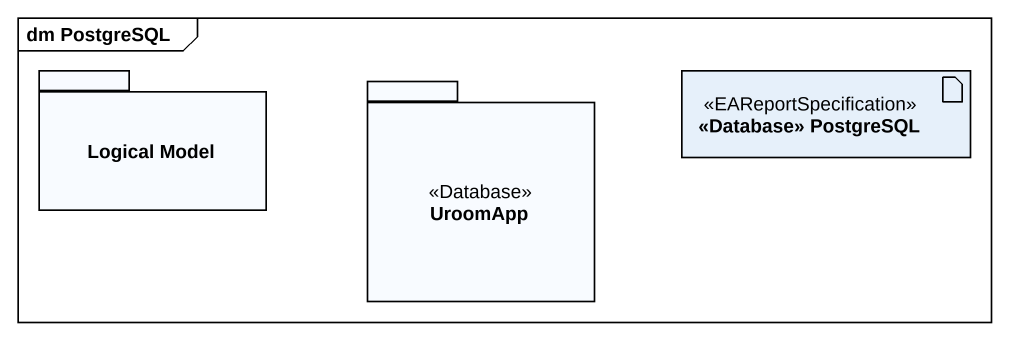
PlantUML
@startuml
mainframe dm PostgreSQL
package "Logical Model" as Logical_Model {
}
package UroomApp <<Database>> {
}
artifact "<<Database>> PostgreSQL" as Database_PostgreSQL <<EAReportSpecification>>
@enduml
